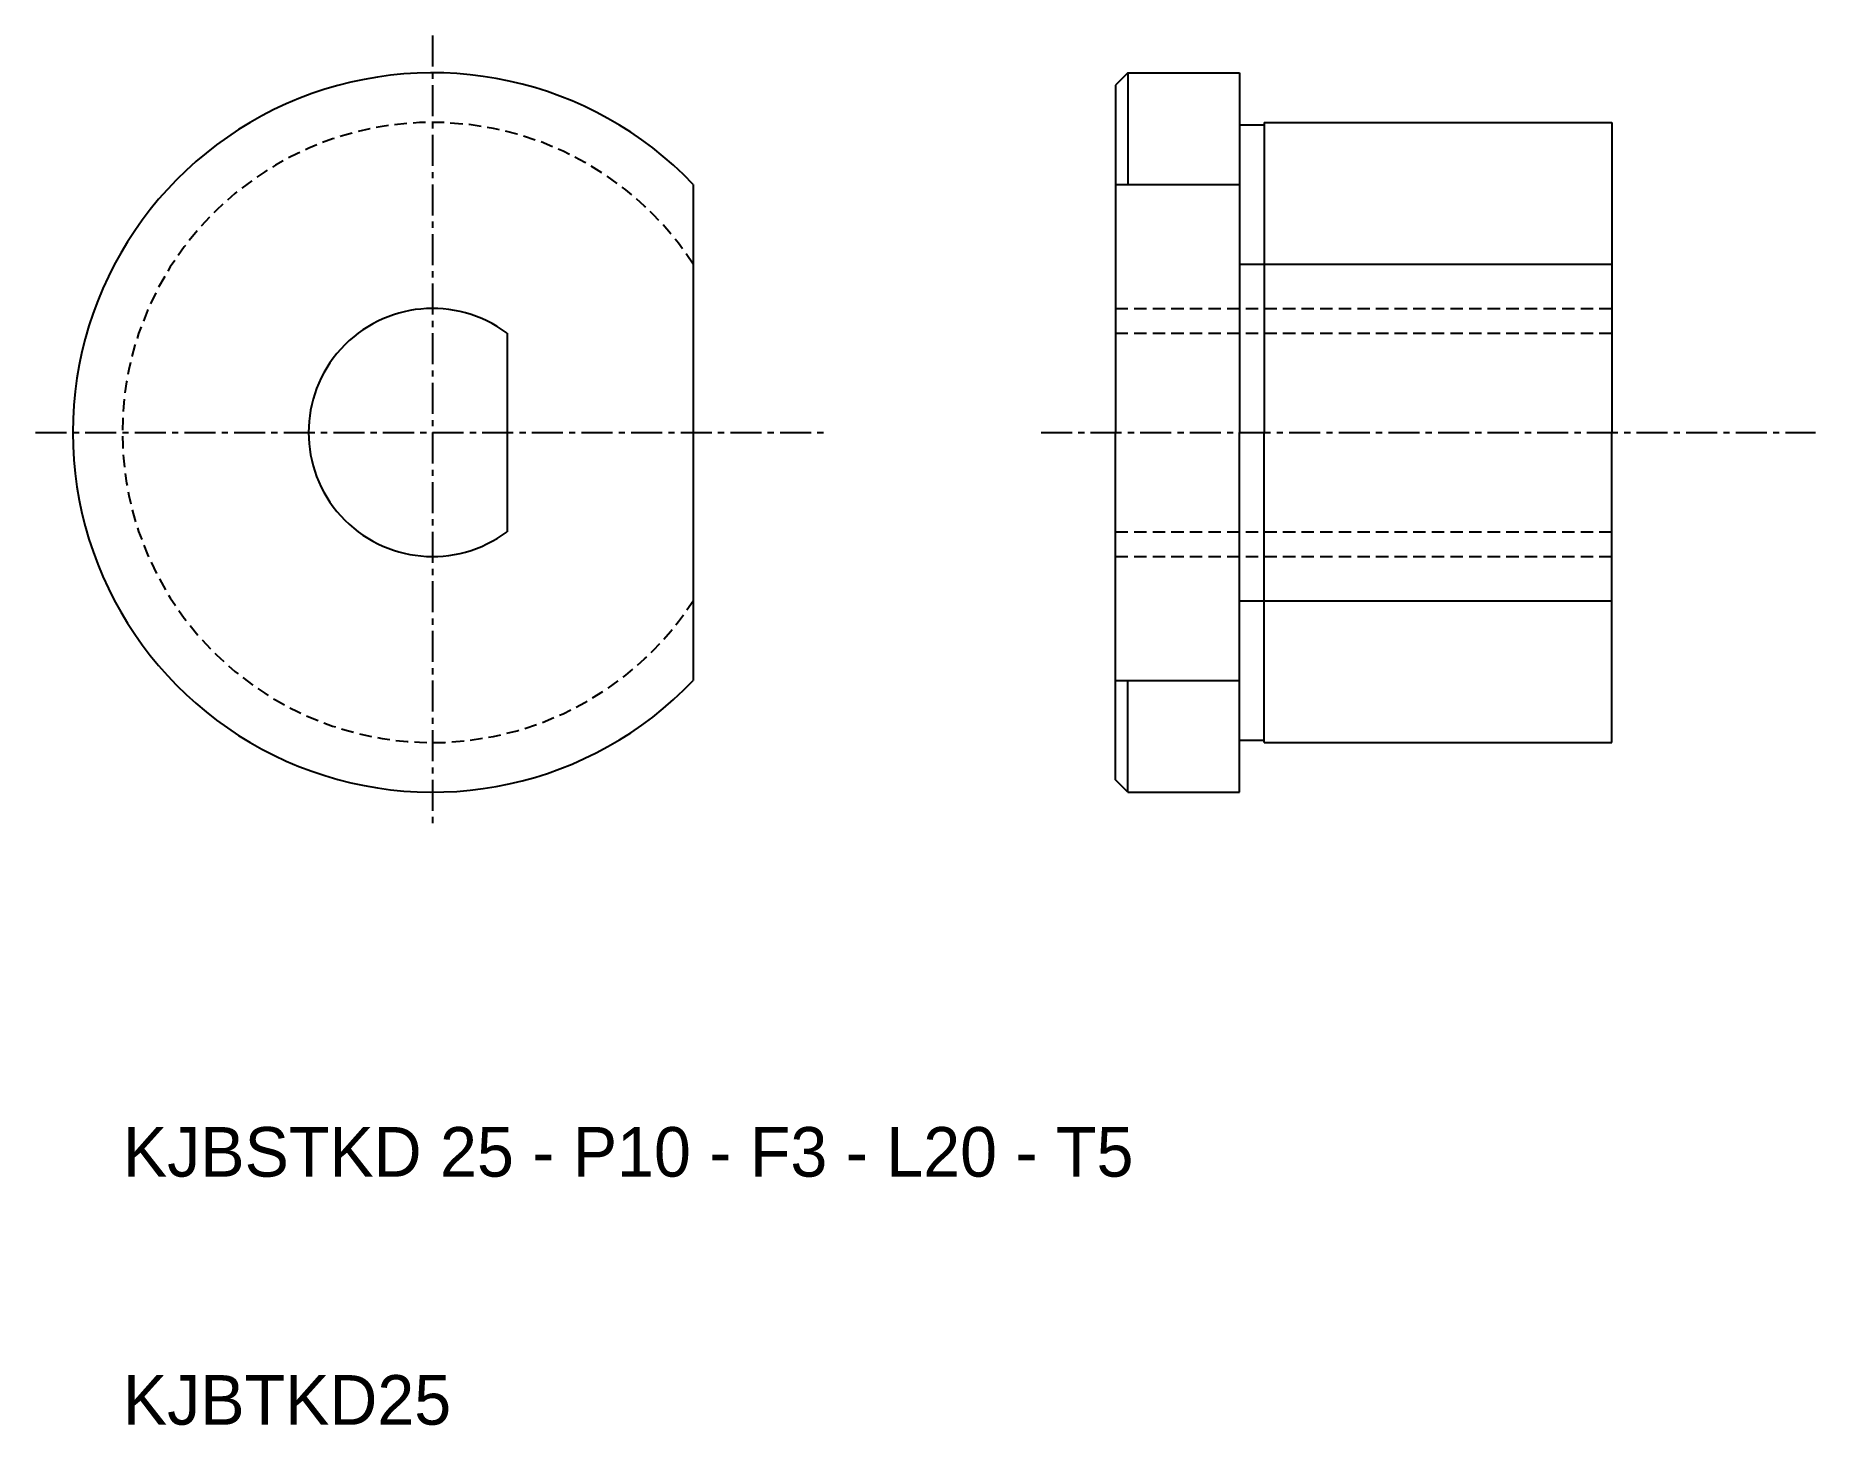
# Model space of a CAD drawing. Extents: x 6.5 to 78.2, y 10 to 66.
import ezdxf

# ---------------------------------------------------------------- set-up
doc = ezdxf.new("R2010")
doc.units = 0
doc.linetypes.add('CENTER', pattern=[2, 1.25, -0.25, 0.25, -0.25])
doc.linetypes.add('DASHED', pattern=[0.75, 0.5, -0.25])
doc.layers.get('0').update_dxf_attribs({"linetype": 'CONTINUOUS'})
doc.layers.add('CENTER', color=1, linetype='CENTER')

msp = doc.modelspace()

# ---------------------------------------------------------------- linework, layer by layer
for p, q in [((50.5, 64.5), (50, 64)), ((50, 64), (50, 50)), ((50.5, 64.5), (55, 64.5)), ((56, 62.5), (70, 62.5)), ((70, 62.5), (70, 50)), ((55, 62.4), (56, 62.4)), ((50, 36), (50, 50)), ((70, 37.5), (70, 50)), ((55, 37.6), (56, 37.6)), ((56, 37.5), (70, 37.5)), ((50.5, 35.5), (50, 36)), ((50.5, 35.5), (55, 35.5))]:
    msp.add_line(p, q)
at = {"color": 7, "linetype": 'CONTINUOUS'}
for p, q in [((50.5, 64.5), (50.5, 60)), ((55, 64.5), (55, 50)), ((56, 62.5), (56, 50)), ((32.982, 60), (32.982, 40)), ((50, 60), (55, 60)), ((55, 56.782), (70, 56.782)), ((25.482, 54), (25.482, 46)), ((55, 35.5), (55, 50)), ((56, 37.5), (56, 50)), ((55, 43.218), (70, 43.218)), ((50, 40), (55, 40)), ((50.5, 35.5), (50.5, 40))]:
    msp.add_line(p, q, dxfattribs=at)
at = {"color": 3, "linetype": 'DASHED'}
for p, q in [((50, 55), (70, 55)), ((50, 54), (70, 54)), ((50, 46), (70, 46)), ((50, 45), (70, 45))]:
    msp.add_line(p, q, dxfattribs=at)
at = {"color": 7, "linetype": 'CONTINUOUS'}
for radius, start, end in [(14.5, 43.60282, 316.39718), (5, 53.1301, 306.8699)]:
    msp.add_arc((22.482, 50), radius, start, end, dxfattribs=at)
at = {"color": 3, "linetype": 'DASHED'}
msp.add_arc((22.482, 50), 12.5, 32.85988, 327.14012, dxfattribs=at)
at = {"layer": 'CENTER'}
for p, q in [((22.482, 66), (22.482, 34)), ((6.482, 50), (38.482, 50)), ((47, 50), (78.208, 50))]:
    msp.add_line(p, q, dxfattribs=at)

# ---------------------------------------------------------------- texts
at = {"color": 7, "linetype": 'CONTINUOUS'}
for s, p in [('KJBSTKD 25 - P10 - F3 - L20 - T5', (10, 20)), ('KJBTKD25', (10, 10))]:
    msp.add_text(s, height=2, dxfattribs=at).set_placement(p)

doc.saveas('drawing.dxf')
